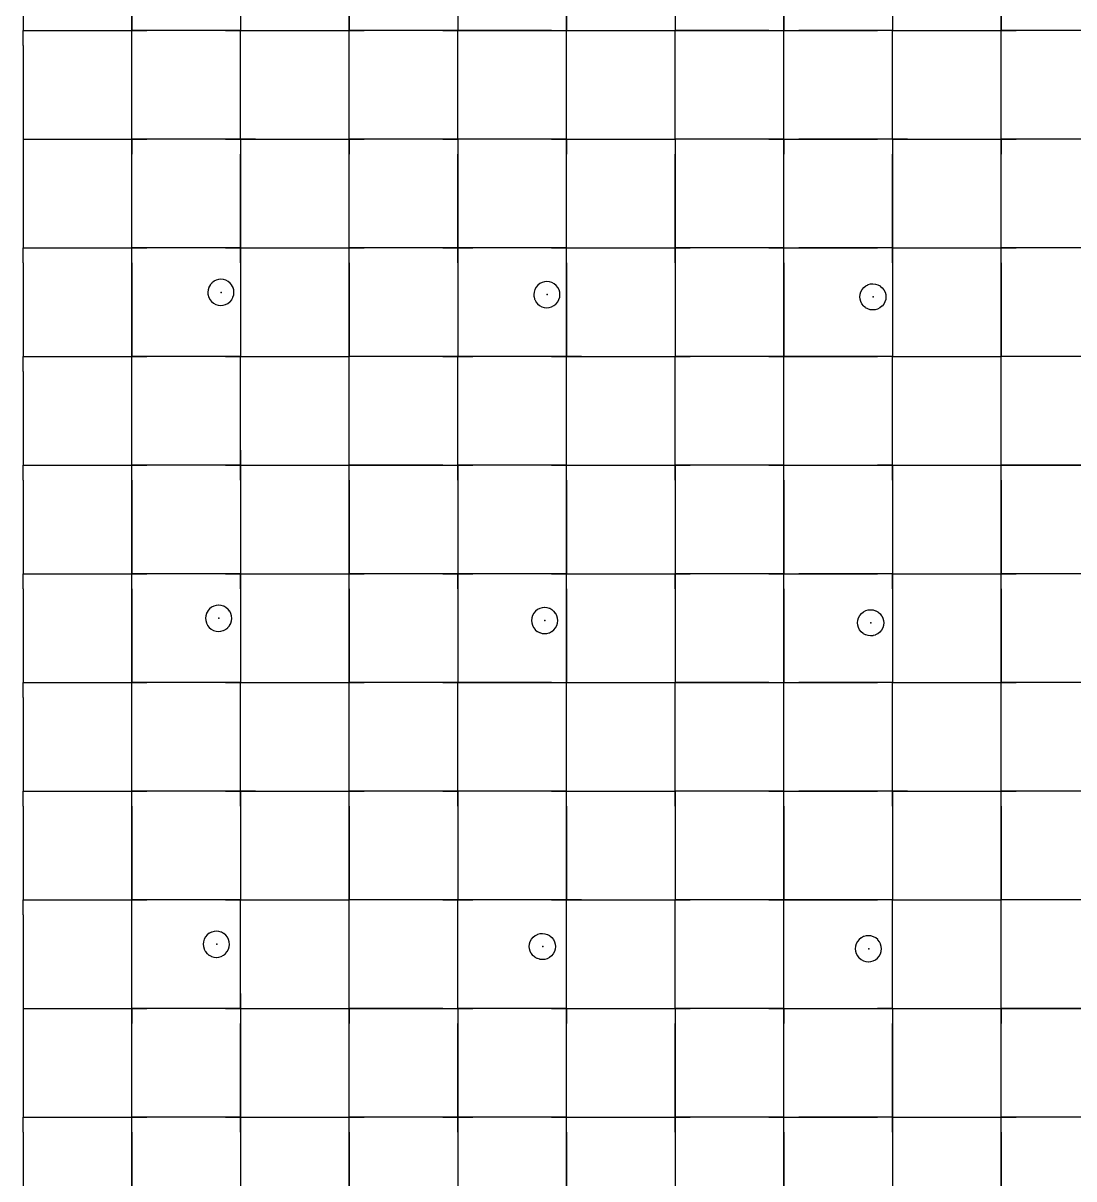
# Model space of a CAD drawing. Header units: metres. Extents: x 0 to 438, y -24 to 612.
# Drawn here: x 0 to 87, y 417.9 to 513.6 of the extents above; entities that cross this region are included whole.
import ezdxf

# ---------------------------------------------------------------- set-up
doc = ezdxf.new("R2010")
doc.units = ezdxf.units.M
doc.layers.add('LAYER_01_CUT', color=7, linetype='Continuous')
doc.layers.add('LAYER_04_GRID', color=7, linetype='Continuous')

msp = doc.modelspace()

# ---------------------------------------------------------------- linework, layer by layer
at = {"layer": 'LAYER_01_CUT'}
for points in [[(18, 523.234), (18, 522), (18, 514.234), (18, 513), (19.234, 513), (27, 513), (27, 514.234), (27, 522), (27, 523.234)], [(36, 514.234), (36, 513), (37.234, 513), (45, 513), (45, 514.234), (45, 522), (45, 523.234)], [(54, 514.234), (54, 513), (55.234, 513), (63, 513), (63, 514.234), (63, 522), (63, 523.234)], [(72, 514.234), (72, 513), (73.234, 513), (81, 513), (81, 514.234), (81, 522), (81, 523.234)], [(0, 520.766), (0, 513), (1.234, 513)], [(9, 520.766), (9, 513)], [(18, 520.766), (18, 513)], [(27, 520.766), (27, 513)], [(36, 520.766), (36, 513)], [(45, 520.766), (45, 513)], [(54, 520.766), (54, 513)], [(63, 520.766), (63, 513)], [(72, 520.766), (72, 513)], [(81, 520.766), (81, 513)], [(9, 415.234), (9, 423), (9, 424.234), (9, 432), (9, 433.234), (9, 441), (9, 442.234), (9, 450), (9, 451.234), (9, 459), (9, 460.234), (9, 468), (9, 469.234), (9, 477), (9, 478.234), (9, 486), (9, 487.234), (9, 495), (9, 496.234), (9, 504), (9, 505.234), (9, 513), (9, 514.234)], [(0, 511.766), (0, 513)], [(0, 513), (7.766, 513)], [(1.234, 513), (9, 513)], [(7.766, 513), (9, 513)], [(16.766, 513), (9, 513)], [(9, 511.766), (9, 513)], [(9, 513), (10.234, 513)], [(18, 513), (10.234, 513)], [(16.766, 513), (18, 513)], [(18, 505.234), (18, 513)], [(18, 511.766), (18, 513)], [(18, 513), (25.766, 513)], [(25.766, 513), (27, 513)], [(34.766, 513), (27, 513)], [(27, 505.234), (27, 513)], [(27, 511.766), (27, 513)], [(27, 513), (28.234, 513)], [(36, 513), (28.234, 513)], [(34.766, 513), (36, 513)], [(43.766, 513), (36, 513)], [(36, 505.234), (36, 513)], [(36, 511.766), (36, 513)], [(43.766, 513), (45, 513)], [(45, 505.234), (45, 513)], [(45, 511.766), (45, 513)], [(45, 513), (46.234, 513)], [(45, 513), (52.766, 513)], [(46.234, 513), (54, 513)], [(52.766, 513), (54, 513)], [(61.766, 513), (54, 513)], [(54, 505.234), (54, 513)], [(54, 511.766), (54, 513)], [(61.766, 513), (63, 513)], [(63, 505.234), (63, 513)], [(63, 511.766), (63, 513)], [(63, 513), (64.234, 513)], [(63, 513), (70.766, 513)], [(72, 513), (64.234, 513)], [(72, 513), (70.766, 513)], [(72, 505.234), (72, 513)], [(72, 511.766), (72, 513)], [(72, 513), (79.766, 513)], [(79.766, 513), (81, 513)], [(88.766, 513), (81, 513)], [(81, 505.234), (81, 513)], [(81, 511.766), (81, 513)], [(81, 513), (82.234, 513)], [(90, 513), (82.234, 513)], [(0, 511.766), (0, 504), (0, 502.766), (0, 495), (1.234, 495)], [(9, 504), (9, 511.766)], [(18, 504), (18, 511.766)], [(27, 504), (27, 511.766)], [(36, 504), (36, 511.766)], [(45, 504), (45, 511.766)], [(54, 504), (54, 511.766)], [(63, 504), (63, 511.766)], [(72, 504), (72, 511.766)], [(81, 504), (81, 511.766)], [(19.234, 504), (18, 504), (18, 505.234)], [(28.234, 486), (27, 486), (27, 487.234), (27, 495), (27, 496.234), (27, 504), (27, 505.234)], [(37.234, 504), (36, 504), (36, 505.234)], [(46.234, 486), (45, 486), (45, 487.234), (45, 495), (45, 496.234), (45, 504), (45, 505.234)], [(55.234, 504), (54, 504), (54, 505.234)], [(64.234, 486), (63, 486), (63, 487.234), (63, 495), (63, 496.234), (63, 504), (63, 505.234)], [(73.234, 504), (72, 504), (72, 505.234)], [(82.234, 486), (81, 486), (81, 487.234), (81, 495), (81, 496.234), (81, 504), (81, 505.234)], [(0, 504), (1.234, 504)], [(0, 504), (7.766, 504)], [(1.234, 504), (9, 504)], [(7.766, 504), (9, 504)], [(16.766, 504), (9, 504)], [(9, 504), (9, 502.766)], [(9, 504), (10.234, 504)], [(18, 504), (10.234, 504)], [(16.766, 504), (18, 504)], [(18, 504), (18, 496.234)], [(18, 504), (18, 502.766)], [(18, 504), (25.766, 504)], [(19.234, 504), (27, 504)], [(25.766, 504), (27, 504)], [(34.766, 504), (27, 504)], [(27, 504), (27, 502.766)], [(27, 504), (28.234, 504)], [(36, 504), (28.234, 504)], [(34.766, 504), (36, 504)], [(43.766, 504), (36, 504)], [(36, 504), (36, 496.234)], [(36, 504), (36, 502.766)], [(45, 504), (37.234, 504)], [(43.766, 504), (45, 504)], [(45, 504), (45, 502.766)], [(45, 504), (46.234, 504)], [(45, 504), (52.766, 504)], [(46.234, 504), (54, 504)], [(52.766, 504), (54, 504)], [(61.766, 504), (54, 504)], [(54, 504), (54, 496.234)], [(54, 504), (54, 502.766)], [(63, 504), (55.234, 504)], [(61.766, 504), (63, 504)], [(63, 504), (63, 502.766)], [(63, 504), (64.234, 504)], [(63, 504), (70.766, 504)], [(72, 504), (64.234, 504)], [(72, 504), (70.766, 504)], [(72, 504), (72, 496.234)], [(72, 504), (72, 502.766)], [(72, 504), (79.766, 504)], [(73.234, 504), (81, 504)], [(79.766, 504), (81, 504)], [(88.766, 504), (81, 504)], [(81, 504), (81, 502.766)], [(81, 504), (82.234, 504)], [(90, 504), (82.234, 504)], [(9, 495), (9, 502.766)], [(18, 495), (18, 502.766)], [(27, 495), (27, 502.766)], [(36, 495), (36, 502.766)], [(45, 495), (45, 502.766)], [(54, 495), (54, 502.766)], [(63, 495), (63, 502.766)], [(72, 495), (72, 502.766)], [(81, 495), (81, 502.766)], [(18, 496.234), (18, 495), (18, 487.234), (18, 486), (19.234, 486)], [(36, 496.234), (36, 495), (36, 487.234), (36, 486), (37.234, 486)], [(54, 496.234), (54, 495), (54, 487.234), (54, 486), (55.234, 486)], [(72, 496.234), (72, 495), (72, 487.234), (72, 486), (73.234, 486)], [(0, 493.766), (0, 495)], [(0, 495), (7.766, 495)], [(1.234, 495), (9, 495)], [(7.766, 495), (9, 495)], [(16.766, 495), (9, 495)], [(9, 493.766), (9, 495)], [(9, 495), (10.234, 495)], [(18, 495), (10.234, 495)], [(16.766, 495), (18, 495)], [(18, 493.766), (18, 495)], [(18, 495), (19.234, 495)], [(18, 495), (25.766, 495)], [(19.234, 495), (27, 495)], [(25.766, 495), (27, 495)], [(34.766, 495), (27, 495)], [(27, 493.766), (27, 495)], [(27, 495), (28.234, 495)], [(36, 495), (28.234, 495)], [(34.766, 495), (36, 495)], [(43.766, 495), (36, 495)], [(36, 493.766), (36, 495)], [(36, 495), (37.234, 495)], [(45, 495), (37.234, 495)], [(43.766, 495), (45, 495)], [(45, 493.766), (45, 495)], [(45, 495), (46.234, 495)], [(45, 495), (52.766, 495)], [(46.234, 495), (54, 495)], [(52.766, 495), (54, 495)], [(61.766, 495), (54, 495)], [(54, 493.766), (54, 495)], [(54, 495), (55.234, 495)], [(63, 495), (55.234, 495)], [(61.766, 495), (63, 495)], [(63, 493.766), (63, 495)], [(63, 495), (64.234, 495)], [(63, 495), (70.766, 495)], [(72, 495), (64.234, 495)], [(72, 495), (70.766, 495)], [(72, 493.766), (72, 495)], [(72, 495), (73.234, 495)], [(72, 495), (79.766, 495)], [(73.234, 495), (81, 495)], [(79.766, 495), (81, 495)], [(88.766, 495), (81, 495)], [(81, 493.766), (81, 495)], [(81, 495), (82.234, 495)], [(90, 495), (82.234, 495)], [(0, 493.766), (0, 486), (1.234, 486)], [(9, 493.766), (9, 486)], [(18, 493.766), (18, 486)], [(27, 493.766), (27, 486)], [(36, 493.766), (36, 486)], [(45, 493.766), (45, 486)], [(54, 493.766), (54, 486)], [(63, 493.766), (63, 486)], [(72, 493.766), (72, 486)], [(81, 493.766), (81, 486)], [(17.439, 491.101), (17.44, 491.11), (17.46, 491.308), (17.459, 491.316), (17.444, 491.503), (17.442, 491.511), (17.389, 491.702), (17.385, 491.71), (17.292, 491.895), (17.287, 491.902), (17.156, 492.068), (17.149, 492.074), (16.987, 492.211), (16.98, 492.215), (16.795, 492.315), (16.787, 492.317), (16.591, 492.378), (16.583, 492.378), (16.384, 492.399), (16.377, 492.398), (16.189, 492.383), (16.182, 492.381), (15.99, 492.328), (15.982, 492.324), (15.797, 492.231), (15.79, 492.226), (15.624, 492.095), (15.618, 492.088), (15.482, 491.926), (15.478, 491.919), (15.377, 491.734), (15.375, 491.726), (15.315, 491.53), (15.314, 491.522), (15.294, 491.323), (15.294, 491.315), (15.31, 491.128), (15.312, 491.12), (15.365, 490.929), (15.369, 490.921), (15.461, 490.736), (15.467, 490.729), (15.597, 490.563), (15.604, 490.557), (15.766, 490.421), (15.774, 490.417), (15.958, 490.316), (15.966, 490.314), (16.162, 490.254), (16.171, 490.253), (16.369, 490.232), (16.377, 490.233), (16.564, 490.249), (16.572, 490.251), (16.763, 490.304), (16.771, 490.308), (16.956, 490.4), (16.963, 490.406), (17.129, 490.536), (17.135, 490.543), (17.272, 490.705), (17.276, 490.713), (17.376, 490.897), (17.379, 490.905), (17.439, 491.101)], [(42.368, 490.735), (42.461, 490.55), (42.466, 490.543), (42.597, 490.377), (42.604, 490.371), (42.766, 490.234), (42.773, 490.23), (42.958, 490.13), (42.966, 490.128), (43.162, 490.067), (43.17, 490.066), (43.369, 490.046), (43.376, 490.047), (43.563, 490.062), (43.571, 490.064), (43.763, 490.117), (43.771, 490.121), (43.956, 490.214), (43.963, 490.219), (44.129, 490.35), (44.134, 490.357), (44.271, 490.519), (44.275, 490.526), (44.375, 490.711), (44.378, 490.719), (44.438, 490.915), (44.439, 490.923), (44.459, 491.122), (44.459, 491.13), (44.443, 491.316), (44.441, 491.324), (44.388, 491.516), (44.384, 491.524), (44.291, 491.709), (44.286, 491.716), (44.155, 491.882), (44.149, 491.888), (43.987, 492.024), (43.979, 492.028), (43.795, 492.128), (43.786, 492.131), (43.59, 492.191), (43.582, 492.192), (43.384, 492.213), (43.376, 492.212), (43.189, 492.196), (43.181, 492.194), (42.989, 492.141), (42.982, 492.137), (42.797, 492.045), (42.79, 492.039), (42.623, 491.908), (42.618, 491.902), (42.481, 491.74), (42.477, 491.732), (42.377, 491.548), (42.374, 491.54), (42.314, 491.344), (42.313, 491.335), (42.293, 491.137), (42.294, 491.129), (42.309, 490.942), (42.311, 490.934), (42.364, 490.742), (42.368, 490.735)], [(69.596, 490.19), (69.466, 490.356), (69.46, 490.363), (69.367, 490.548), (69.364, 490.556), (69.311, 490.748), (69.308, 490.756), (69.293, 490.942), (69.292, 490.95), (69.313, 491.149), (69.313, 491.157), (69.374, 491.353), (69.376, 491.361), (69.477, 491.546), (69.481, 491.553), (69.617, 491.715), (69.623, 491.722), (69.789, 491.853), (69.796, 491.858), (69.981, 491.951), (69.989, 491.955), (70.18, 492.008), (70.188, 492.01), (70.375, 492.025), (70.383, 492.026), (70.582, 492.006), (70.59, 492.005), (70.786, 491.944), (70.794, 491.942), (70.978, 491.842), (70.986, 491.838), (71.148, 491.701), (71.155, 491.695), (71.285, 491.529), (71.291, 491.522), (71.384, 491.337), (71.387, 491.33), (71.44, 491.138), (71.443, 491.13), (71.458, 490.943), (71.459, 490.935), (71.438, 490.737), (71.437, 490.728), (71.377, 490.532), (71.375, 490.524), (71.274, 490.34), (71.27, 490.332), (71.134, 490.17), (71.128, 490.164), (70.962, 490.033), (70.955, 490.027), (70.77, 489.935), (70.762, 489.931), (70.571, 489.878), (70.563, 489.876), (70.376, 489.86), (70.368, 489.859), (70.169, 489.88), (70.161, 489.881), (69.965, 489.941), (69.957, 489.944), (69.773, 490.044), (69.765, 490.048), (69.603, 490.184), (69.596, 490.19)], [(0, 484.766), (0, 486)], [(0, 486), (7.766, 486)], [(1.234, 486), (9, 486)], [(7.766, 486), (9, 486)], [(16.766, 486), (9, 486)], [(9, 484.766), (9, 486)], [(9, 486), (10.234, 486)], [(18, 486), (10.234, 486)], [(16.766, 486), (18, 486)], [(18, 478.234), (18, 486)], [(18, 484.766), (18, 486)], [(18, 486), (25.766, 486)], [(19.234, 486), (27, 486)], [(25.766, 486), (27, 486)], [(34.766, 486), (27, 486)], [(27, 478.234), (27, 486)], [(27, 484.766), (27, 486)], [(36, 486), (28.234, 486)], [(34.766, 486), (36, 486)], [(43.766, 486), (36, 486)], [(36, 478.234), (36, 486)], [(36, 484.766), (36, 486)], [(45, 486), (37.234, 486)], [(43.766, 486), (45, 486)], [(45, 478.234), (45, 486)], [(45, 484.766), (45, 486)], [(45, 486), (52.766, 486)], [(46.234, 486), (54, 486)], [(52.766, 486), (54, 486)], [(61.766, 486), (54, 486)], [(54, 478.234), (54, 486)], [(54, 484.766), (54, 486)], [(63, 486), (55.234, 486)], [(61.766, 486), (63, 486)], [(63, 478.234), (63, 486)], [(63, 484.766), (63, 486)], [(63, 486), (70.766, 486)], [(72, 486), (64.234, 486)], [(72, 486), (70.766, 486)], [(72, 478.234), (72, 486)], [(72, 484.766), (72, 486)], [(72, 486), (79.766, 486)], [(73.234, 486), (81, 486)], [(79.766, 486), (81, 486)], [(88.766, 486), (81, 486)], [(81, 478.234), (81, 486)], [(81, 484.766), (81, 486)], [(90, 486), (82.234, 486)], [(0, 484.766), (0, 477), (1.234, 477)], [(9, 477), (9, 484.766)], [(18, 477), (18, 484.766)], [(27, 477), (27, 484.766)], [(36, 477), (36, 484.766)], [(45, 477), (45, 484.766)], [(54, 477), (54, 484.766)], [(63, 477), (63, 484.766)], [(72, 477), (72, 484.766)], [(81, 477), (81, 484.766)], [(18, 478.234), (18, 477), (18, 469.234), (18, 468), (18, 460.234), (18, 459), (19.234, 459), (27, 459), (27, 460.234), (27, 468), (27, 469.234), (27, 477), (27, 478.234)], [(28.234, 477), (36, 477), (36, 478.234)], [(36, 469.234), (36, 468), (36, 460.234), (36, 459), (37.234, 459), (45, 459), (45, 460.234), (45, 468), (45, 469.234), (45, 477), (45, 478.234)], [(46.234, 477), (54, 477), (54, 478.234)], [(54, 469.234), (54, 468), (54, 460.234), (54, 459), (55.234, 459), (63, 459), (63, 460.234), (63, 468), (63, 469.234), (63, 477), (63, 478.234)], [(64.234, 477), (72, 477), (72, 478.234)], [(72, 469.234), (72, 468), (72, 460.234), (72, 459), (73.234, 459), (81, 459), (81, 460.234), (81, 468), (81, 469.234), (81, 477), (81, 478.234)], [(82.234, 477), (90, 477), (90, 478.234)], [(0, 475.766), (0, 477)], [(0, 477), (7.766, 477)], [(1.234, 477), (9, 477)], [(7.766, 477), (9, 477)], [(16.766, 477), (9, 477)], [(9, 475.766), (9, 477)], [(9, 477), (10.234, 477)], [(18, 477), (10.234, 477)], [(16.766, 477), (18, 477)], [(18, 475.766), (18, 477)], [(18, 477), (19.234, 477)], [(18, 477), (25.766, 477)], [(19.234, 477), (27, 477)], [(25.766, 477), (27, 477)], [(34.766, 477), (27, 477)], [(27, 475.766), (27, 477)], [(27, 477), (28.234, 477)], [(34.766, 477), (36, 477)], [(43.766, 477), (36, 477)], [(36, 475.766), (36, 477)], [(36, 477), (36, 469.234)], [(36, 477), (37.234, 477)], [(45, 477), (37.234, 477)], [(43.766, 477), (45, 477)], [(45, 475.766), (45, 477)], [(45, 477), (46.234, 477)], [(45, 477), (52.766, 477)], [(52.766, 477), (54, 477)], [(61.766, 477), (54, 477)], [(54, 475.766), (54, 477)], [(54, 477), (54, 469.234)], [(54, 477), (55.234, 477)], [(63, 477), (55.234, 477)], [(61.766, 477), (63, 477)], [(63, 475.766), (63, 477)], [(63, 477), (64.234, 477)], [(63, 477), (70.766, 477)], [(72, 477), (70.766, 477)], [(72, 475.766), (72, 477)], [(72, 477), (72, 469.234)], [(72, 477), (73.234, 477)], [(72, 477), (79.766, 477)], [(73.234, 477), (81, 477)], [(79.766, 477), (81, 477)], [(88.766, 477), (81, 477)], [(81, 475.766), (81, 477)], [(81, 477), (82.234, 477)], [(0, 475.766), (0, 468), (1.234, 468)], [(9, 475.766), (9, 468)], [(18, 475.766), (18, 468)], [(27, 475.766), (27, 468)], [(36, 475.766), (36, 468)], [(45, 475.766), (45, 468)], [(54, 475.766), (54, 468)], [(63, 475.766), (63, 468)], [(72, 475.766), (72, 468)], [(81, 475.766), (81, 468)], [(0, 466.766), (0, 468)], [(0, 468), (7.766, 468)], [(1.234, 468), (9, 468)], [(7.766, 468), (9, 468)], [(16.766, 468), (9, 468)], [(9, 466.766), (9, 468)], [(9, 468), (10.234, 468)], [(18, 468), (10.234, 468)], [(16.766, 468), (18, 468)], [(18, 466.766), (18, 468)], [(18, 468), (19.234, 468)], [(18, 468), (25.766, 468)], [(19.234, 468), (27, 468)], [(25.766, 468), (27, 468)], [(34.766, 468), (27, 468)], [(27, 466.766), (27, 468)], [(27, 468), (28.234, 468)], [(36, 468), (28.234, 468)], [(34.766, 468), (36, 468)], [(43.766, 468), (36, 468)], [(36, 466.766), (36, 468)], [(36, 468), (37.234, 468)], [(45, 468), (37.234, 468)], [(43.766, 468), (45, 468)], [(45, 466.766), (45, 468)], [(45, 468), (46.234, 468)], [(45, 468), (52.766, 468)], [(46.234, 468), (54, 468)], [(52.766, 468), (54, 468)], [(61.766, 468), (54, 468)], [(54, 466.766), (54, 468)], [(54, 468), (55.234, 468)], [(63, 468), (55.234, 468)], [(61.766, 468), (63, 468)], [(63, 466.766), (63, 468)], [(63, 468), (64.234, 468)], [(63, 468), (70.766, 468)], [(72, 468), (64.234, 468)], [(72, 468), (70.766, 468)], [(72, 466.766), (72, 468)], [(72, 468), (73.234, 468)], [(72, 468), (79.766, 468)], [(73.234, 468), (81, 468)], [(79.766, 468), (81, 468)], [(88.766, 468), (81, 468)], [(81, 466.766), (81, 468)], [(81, 468), (82.234, 468)], [(90, 468), (82.234, 468)], [(0, 466.766), (0, 459), (1.234, 459)], [(9, 466.766), (9, 459)], [(18, 466.766), (18, 459)], [(27, 466.766), (27, 459)], [(36, 466.766), (36, 459)], [(45, 466.766), (45, 459)], [(54, 466.766), (54, 459)], [(63, 466.766), (63, 459)], [(72, 466.766), (72, 459)], [(81, 466.766), (81, 459)], [(15.191, 464.735), (15.189, 464.727), (15.128, 464.531), (15.127, 464.522), (15.107, 464.324), (15.108, 464.316), (15.123, 464.129), (15.125, 464.121), (15.178, 463.93), (15.182, 463.922), (15.275, 463.737), (15.28, 463.73), (15.411, 463.564), (15.418, 463.558), (15.58, 463.421), (15.587, 463.417), (15.772, 463.317), (15.78, 463.315), (15.976, 463.254), (15.984, 463.254), (16.183, 463.233), (16.191, 463.234), (16.378, 463.249), (16.386, 463.251), (16.577, 463.304), (16.585, 463.308), (16.77, 463.401), (16.777, 463.406), (16.943, 463.537), (16.949, 463.544), (17.085, 463.706), (17.089, 463.713), (17.19, 463.898), (17.192, 463.906), (17.252, 464.102), (17.253, 464.11), (17.274, 464.309), (17.273, 464.317), (17.257, 464.504), (17.255, 464.512), (17.202, 464.703), (17.198, 464.711), (17.106, 464.896), (17.1, 464.903), (16.97, 465.069), (16.963, 465.075), (16.801, 465.211), (16.793, 465.215), (16.609, 465.316), (16.601, 465.318), (16.405, 465.378), (16.396, 465.379), (16.198, 465.4), (16.19, 465.399), (16.003, 465.383), (15.995, 465.381), (15.804, 465.328), (15.796, 465.324), (15.611, 465.232), (15.604, 465.226), (15.438, 465.096), (15.432, 465.089), (15.296, 464.927), (15.291, 464.919), (15.191, 464.735)], [(43.182, 463.047), (43.19, 463.047), (43.377, 463.063), (43.385, 463.065), (43.576, 463.118), (43.584, 463.122), (43.769, 463.215), (43.776, 463.22), (43.942, 463.351), (43.948, 463.357), (44.084, 463.519), (44.089, 463.527), (44.189, 463.711), (44.191, 463.72), (44.252, 463.916), (44.253, 463.924), (44.273, 464.122), (44.272, 464.13), (44.257, 464.317), (44.255, 464.325), (44.202, 464.517), (44.198, 464.524), (44.105, 464.709), (44.1, 464.716), (43.969, 464.882), (43.962, 464.888), (43.8, 465.025), (43.793, 465.029), (43.608, 465.129), (43.6, 465.132), (43.404, 465.192), (43.396, 465.193), (43.197, 465.213), (43.189, 465.213), (43.002, 465.197), (42.994, 465.195), (42.803, 465.142), (42.795, 465.138), (42.61, 465.045), (42.603, 465.04), (42.437, 464.909), (42.431, 464.902), (42.295, 464.741), (42.291, 464.733), (42.19, 464.548), (42.188, 464.54), (42.128, 464.344), (42.127, 464.336), (42.106, 464.137), (42.107, 464.13), (42.123, 463.943), (42.125, 463.935), (42.178, 463.743), (42.182, 463.735), (42.274, 463.55), (42.28, 463.543), (42.41, 463.377), (42.417, 463.372), (42.579, 463.235), (42.587, 463.231), (42.771, 463.131), (42.779, 463.128), (42.975, 463.068), (42.984, 463.067), (43.182, 463.047)], [(70.607, 464.943), (70.792, 464.842), (70.8, 464.838), (70.962, 464.702), (70.968, 464.696), (71.099, 464.53), (71.104, 464.523), (71.197, 464.338), (71.201, 464.33), (71.254, 464.139), (71.256, 464.131), (71.272, 463.944), (71.272, 463.936), (71.252, 463.737), (71.251, 463.729), (71.191, 463.533), (71.188, 463.525), (71.088, 463.34), (71.084, 463.333), (70.947, 463.171), (70.942, 463.164), (70.776, 463.034), (70.769, 463.028), (70.583, 462.935), (70.576, 462.932), (70.384, 462.879), (70.376, 462.876), (70.189, 462.861), (70.181, 462.86), (69.983, 462.881), (69.975, 462.881), (69.779, 462.942), (69.771, 462.944), (69.586, 463.044), (69.578, 463.049), (69.416, 463.185), (69.41, 463.191), (69.279, 463.357), (69.274, 463.364), (69.181, 463.549), (69.177, 463.557), (69.124, 463.748), (69.122, 463.756), (69.106, 463.943), (69.106, 463.951), (69.126, 464.149), (69.127, 464.158), (69.187, 464.354), (69.19, 464.362), (69.29, 464.546), (69.294, 464.554), (69.431, 464.716), (69.436, 464.723), (69.602, 464.853), (69.609, 464.859), (69.795, 464.951), (69.802, 464.955), (69.994, 465.008), (70.002, 465.01), (70.189, 465.026), (70.197, 465.027), (70.395, 465.006), (70.403, 465.005), (70.599, 464.945), (70.607, 464.943)], [(0, 457.766), (0, 459)], [(0, 459), (7.766, 459)], [(1.234, 459), (9, 459)], [(7.766, 459), (9, 459)], [(16.766, 459), (9, 459)], [(9, 457.766), (9, 459)], [(9, 459), (10.234, 459)], [(18, 459), (10.234, 459)], [(16.766, 459), (18, 459)], [(18, 451.234), (18, 459)], [(18, 457.766), (18, 459)], [(18, 459), (25.766, 459)], [(25.766, 459), (27, 459)], [(34.766, 459), (27, 459)], [(27, 451.234), (27, 459)], [(27, 457.766), (27, 459)], [(27, 459), (28.234, 459)], [(36, 459), (28.234, 459)], [(34.766, 459), (36, 459)], [(43.766, 459), (36, 459)], [(36, 451.234), (36, 459)], [(36, 457.766), (36, 459)], [(43.766, 459), (45, 459)], [(45, 451.234), (45, 459)], [(45, 457.766), (45, 459)], [(45, 459), (46.234, 459)], [(45, 459), (52.766, 459)], [(46.234, 459), (54, 459)], [(52.766, 459), (54, 459)], [(61.766, 459), (54, 459)], [(54, 451.234), (54, 459)], [(54, 457.766), (54, 459)], [(61.766, 459), (63, 459)], [(63, 451.234), (63, 459)], [(63, 457.766), (63, 459)], [(63, 459), (64.234, 459)], [(63, 459), (70.766, 459)], [(72, 459), (64.234, 459)], [(72, 459), (70.766, 459)], [(72, 451.234), (72, 459)], [(72, 457.766), (72, 459)], [(72, 459), (79.766, 459)], [(79.766, 459), (81, 459)], [(88.766, 459), (81, 459)], [(81, 451.234), (81, 459)], [(81, 457.766), (81, 459)], [(81, 459), (82.234, 459)], [(90, 459), (82.234, 459)], [(0, 457.766), (0, 450), (1.234, 450)], [(9, 450), (9, 457.766)], [(18, 450), (18, 457.766)], [(27, 450), (27, 457.766)], [(36, 450), (36, 457.766)], [(45, 450), (45, 457.766)], [(54, 450), (54, 457.766)], [(63, 450), (63, 457.766)], [(72, 450), (72, 457.766)], [(81, 450), (81, 457.766)], [(19.234, 450), (18, 450), (18, 451.234)], [(28.234, 441), (27, 441), (27, 442.234), (27, 450), (27, 451.234)], [(37.234, 450), (36, 450), (36, 451.234)], [(46.234, 441), (45, 441), (45, 442.234), (45, 450), (45, 451.234)], [(55.234, 450), (54, 450), (54, 451.234)], [(64.234, 441), (63, 441), (63, 442.234), (63, 450), (63, 451.234)], [(73.234, 450), (72, 450), (72, 451.234)], [(82.234, 441), (81, 441), (81, 442.234), (81, 450), (81, 451.234)], [(0, 448.766), (0, 450)], [(0, 450), (7.766, 450)], [(1.234, 450), (9, 450)], [(7.766, 450), (9, 450)], [(16.766, 450), (9, 450)], [(9, 448.766), (9, 450)], [(9, 450), (10.234, 450)], [(18, 450), (10.234, 450)], [(16.766, 450), (18, 450)], [(18, 448.766), (18, 450)], [(18, 450), (18, 442.234)], [(18, 450), (25.766, 450)], [(19.234, 450), (27, 450)], [(25.766, 450), (27, 450)], [(34.766, 450), (27, 450)], [(27, 448.766), (27, 450)], [(27, 450), (28.234, 450)], [(36, 450), (28.234, 450)], [(34.766, 450), (36, 450)], [(43.766, 450), (36, 450)], [(36, 448.766), (36, 450)], [(36, 450), (36, 442.234)], [(45, 450), (37.234, 450)], [(43.766, 450), (45, 450)], [(45, 448.766), (45, 450)], [(45, 450), (46.234, 450)], [(45, 450), (52.766, 450)], [(46.234, 450), (54, 450)], [(52.766, 450), (54, 450)], [(61.766, 450), (54, 450)], [(54, 448.766), (54, 450)], [(54, 450), (54, 442.234)], [(63, 450), (55.234, 450)], [(61.766, 450), (63, 450)], [(63, 448.766), (63, 450)], [(63, 450), (64.234, 450)], [(63, 450), (70.766, 450)], [(72, 450), (64.234, 450)], [(72, 450), (70.766, 450)], [(72, 448.766), (72, 450)], [(72, 450), (72, 442.234)], [(72, 450), (79.766, 450)], [(73.234, 450), (81, 450)], [(79.766, 450), (81, 450)], [(88.766, 450), (81, 450)], [(81, 448.766), (81, 450)], [(81, 450), (82.234, 450)], [(90, 450), (82.234, 450)], [(0, 448.766), (0, 441), (1.234, 441)], [(9, 448.766), (9, 441)], [(18, 448.766), (18, 441)], [(27, 448.766), (27, 441)], [(36, 448.766), (36, 441)], [(45, 448.766), (45, 441)], [(54, 448.766), (54, 441)], [(63, 448.766), (63, 441)], [(72, 448.766), (72, 441)], [(81, 448.766), (81, 441)], [(18, 442.234), (18, 441), (19.234, 441)], [(36, 442.234), (36, 441), (37.234, 441)], [(54, 442.234), (54, 441), (55.234, 441)], [(72, 442.234), (72, 441), (73.234, 441)], [(0, 439.766), (0, 441)], [(0, 441), (7.766, 441)], [(1.234, 441), (9, 441)], [(7.766, 441), (9, 441)], [(16.766, 441), (9, 441)], [(9, 439.766), (9, 441)], [(9, 441), (10.234, 441)], [(18, 441), (10.234, 441)], [(16.766, 441), (18, 441)], [(18, 433.234), (18, 441)], [(18, 439.766), (18, 441)], [(18, 441), (25.766, 441)], [(19.234, 441), (27, 441)], [(25.766, 441), (27, 441)], [(34.766, 441), (27, 441)], [(27, 433.234), (27, 441)], [(27, 439.766), (27, 441)], [(36, 441), (28.234, 441)], [(34.766, 441), (36, 441)], [(43.766, 441), (36, 441)], [(36, 433.234), (36, 441)], [(36, 439.766), (36, 441)], [(45, 441), (37.234, 441)], [(43.766, 441), (45, 441)], [(45, 433.234), (45, 441)], [(45, 439.766), (45, 441)], [(45, 441), (52.766, 441)], [(46.234, 441), (54, 441)], [(52.766, 441), (54, 441)], [(61.766, 441), (54, 441)], [(54, 433.234), (54, 441)], [(54, 439.766), (54, 441)], [(63, 441), (55.234, 441)], [(61.766, 441), (63, 441)], [(63, 433.234), (63, 441)], [(63, 439.766), (63, 441)], [(63, 441), (70.766, 441)], [(72, 441), (64.234, 441)], [(72, 441), (70.766, 441)], [(72, 433.234), (72, 441)], [(72, 439.766), (72, 441)], [(72, 441), (79.766, 441)], [(73.234, 441), (81, 441)], [(79.766, 441), (81, 441)], [(88.766, 441), (81, 441)], [(81, 433.234), (81, 441)], [(81, 439.766), (81, 441)], [(90, 441), (82.234, 441)], [(0, 439.766), (0, 432), (0, 430.766), (0, 423), (1.234, 423)], [(9, 432), (9, 439.766)], [(18, 432), (18, 439.766)], [(27, 432), (27, 439.766)], [(36, 432), (36, 439.766)], [(45, 432), (45, 439.766)], [(54, 432), (54, 439.766)], [(63, 432), (63, 439.766)], [(72, 432), (72, 439.766)], [(81, 432), (81, 439.766)], [(15.798, 436.254), (15.996, 436.234), (16.004, 436.234), (16.191, 436.25), (16.199, 436.252), (16.391, 436.305), (16.398, 436.309), (16.583, 436.402), (16.59, 436.407), (16.757, 436.538), (16.762, 436.544), (16.899, 436.706), (16.903, 436.714), (17.003, 436.898), (17.006, 436.907), (17.066, 437.103), (17.067, 437.111), (17.087, 437.309), (17.086, 437.317), (17.071, 437.504), (17.069, 437.512), (17.016, 437.704), (17.012, 437.711), (16.919, 437.897), (16.914, 437.903), (16.783, 438.07), (16.776, 438.075), (16.614, 438.212), (16.607, 438.216), (16.422, 438.316), (16.414, 438.319), (16.218, 438.379), (16.21, 438.38), (16.011, 438.4), (16.004, 438.4), (15.817, 438.384), (15.809, 438.382), (15.617, 438.329), (15.609, 438.325), (15.424, 438.232), (15.417, 438.227), (15.251, 438.096), (15.245, 438.089), (15.109, 437.928), (15.105, 437.92), (15.005, 437.735), (15.002, 437.727), (14.942, 437.531), (14.941, 437.523), (14.921, 437.324), (14.921, 437.317), (14.937, 437.13), (14.939, 437.122), (14.992, 436.93), (14.996, 436.922), (15.089, 436.737), (15.094, 436.731), (15.225, 436.564), (15.231, 436.559), (15.393, 436.422), (15.401, 436.418), (15.585, 436.318), (15.594, 436.315), (15.79, 436.255), (15.798, 436.254)], [(44.086, 437.131), (44.086, 437.123), (44.066, 436.924), (44.065, 436.916), (44.005, 436.72), (44.002, 436.712), (43.902, 436.528), (43.898, 436.52), (43.762, 436.358), (43.756, 436.351), (43.59, 436.221), (43.583, 436.215), (43.398, 436.122), (43.39, 436.119), (43.198, 436.066), (43.19, 436.063), (43.003, 436.048), (42.996, 436.047), (42.797, 436.068), (42.789, 436.069), (42.593, 436.129), (42.585, 436.131), (42.4, 436.231), (42.393, 436.236), (42.231, 436.372), (42.224, 436.378), (42.093, 436.544), (42.088, 436.551), (41.995, 436.736), (41.991, 436.744), (41.938, 436.935), (41.936, 436.943), (41.921, 437.13), (41.92, 437.138), (41.94, 437.337), (41.941, 437.345), (42.001, 437.541), (42.004, 437.549), (42.104, 437.733), (42.108, 437.741), (42.245, 437.903), (42.251, 437.91), (42.417, 438.04), (42.424, 438.046), (42.609, 438.139), (42.616, 438.142), (42.808, 438.195), (42.816, 438.198), (43.003, 438.213), (43.011, 438.214), (43.209, 438.193), (43.218, 438.192), (43.413, 438.132), (43.422, 438.13), (43.606, 438.03), (43.614, 438.025), (43.776, 437.889), (43.782, 437.883), (43.913, 437.717), (43.918, 437.71), (44.011, 437.525), (44.015, 437.517), (44.068, 437.326), (44.07, 437.318), (44.086, 437.131)], [(70.198, 435.879), (70.389, 435.932), (70.397, 435.936), (70.582, 436.029), (70.589, 436.034), (70.755, 436.165), (70.761, 436.172), (70.897, 436.333), (70.902, 436.341), (71.002, 436.526), (71.004, 436.534), (71.065, 436.73), (71.065, 436.738), (71.086, 436.937), (71.085, 436.944), (71.07, 437.131), (71.067, 437.139), (71.015, 437.331), (71.011, 437.339), (70.918, 437.524), (70.912, 437.531), (70.782, 437.697), (70.775, 437.702), (70.613, 437.839), (70.605, 437.843), (70.421, 437.943), (70.413, 437.946), (70.217, 438.006), (70.209, 438.007), (70.01, 438.027), (70.002, 438.027), (69.815, 438.011), (69.807, 438.009), (69.616, 437.956), (69.608, 437.952), (69.423, 437.859), (69.416, 437.854), (69.25, 437.723), (69.244, 437.717), (69.108, 437.555), (69.104, 437.547), (69.003, 437.363), (69.001, 437.354), (68.941, 437.158), (68.94, 437.15), (68.919, 436.952), (68.92, 436.944), (68.935, 436.757), (68.938, 436.749), (68.991, 436.557), (68.994, 436.55), (69.087, 436.365), (69.093, 436.358), (69.223, 436.191), (69.23, 436.186), (69.392, 436.049), (69.4, 436.045), (69.584, 435.945), (69.592, 435.942), (69.788, 435.882), (69.796, 435.881), (69.995, 435.861), (70.003, 435.861), (70.19, 435.877), (70.198, 435.879)], [(18, 433.234), (18, 432), (18, 424.234), (18, 423), (18, 415.234), (18, 414), (19.234, 414), (27, 414), (27, 415.234), (27, 423), (27, 424.234), (27, 432), (27, 433.234)], [(28.234, 432), (36, 432), (36, 433.234)], [(36, 424.234), (36, 423), (36, 415.234), (36, 414), (37.234, 414), (45, 414), (45, 415.234), (45, 423), (45, 424.234), (45, 432), (45, 433.234)], [(46.234, 432), (54, 432), (54, 433.234)], [(54, 424.234), (54, 423), (54, 415.234), (54, 414), (55.234, 414), (63, 414), (63, 415.234), (63, 423), (63, 424.234), (63, 432), (63, 433.234)], [(64.234, 432), (72, 432), (72, 433.234)], [(72, 424.234), (72, 423), (72, 415.234), (72, 414), (73.234, 414), (81, 414), (81, 415.234), (81, 423), (81, 424.234), (81, 432), (81, 433.234)], [(82.234, 432), (90, 432), (90, 433.234)], [(0, 432), (1.234, 432)], [(0, 432), (7.766, 432)], [(1.234, 432), (9, 432)], [(7.766, 432), (9, 432)], [(16.766, 432), (9, 432)], [(9, 432), (9, 430.766)], [(9, 432), (10.234, 432)], [(18, 432), (10.234, 432)], [(16.766, 432), (18, 432)], [(18, 432), (18, 430.766)], [(18, 432), (19.234, 432)], [(18, 432), (25.766, 432)], [(19.234, 432), (27, 432)], [(25.766, 432), (27, 432)], [(34.766, 432), (27, 432)], [(27, 432), (27, 430.766)], [(27, 432), (28.234, 432)], [(34.766, 432), (36, 432)], [(43.766, 432), (36, 432)], [(36, 432), (36, 424.234)], [(36, 432), (36, 430.766)], [(36, 432), (37.234, 432)], [(45, 432), (37.234, 432)], [(43.766, 432), (45, 432)], [(45, 432), (45, 430.766)], [(45, 432), (46.234, 432)], [(45, 432), (52.766, 432)], [(52.766, 432), (54, 432)], [(61.766, 432), (54, 432)], [(54, 432), (54, 424.234)], [(54, 432), (54, 430.766)], [(54, 432), (55.234, 432)], [(63, 432), (55.234, 432)], [(61.766, 432), (63, 432)], [(63, 432), (63, 430.766)], [(63, 432), (64.234, 432)], [(63, 432), (70.766, 432)], [(72, 432), (70.766, 432)], [(72, 432), (72, 424.234)], [(72, 432), (72, 430.766)], [(72, 432), (73.234, 432)], [(72, 432), (79.766, 432)], [(73.234, 432), (81, 432)], [(79.766, 432), (81, 432)], [(88.766, 432), (81, 432)], [(81, 432), (81, 430.766)], [(81, 432), (82.234, 432)], [(9, 423), (9, 430.766)], [(18, 423), (18, 430.766)], [(27, 423), (27, 430.766)], [(36, 423), (36, 430.766)], [(45, 423), (45, 430.766)], [(54, 423), (54, 430.766)], [(63, 423), (63, 430.766)], [(72, 423), (72, 430.766)], [(81, 423), (81, 430.766)], [(0, 421.766), (0, 423)], [(0, 423), (7.766, 423)], [(1.234, 423), (9, 423)], [(7.766, 423), (9, 423)], [(16.766, 423), (9, 423)], [(9, 421.766), (9, 423)], [(9, 423), (10.234, 423)], [(18, 423), (10.234, 423)], [(16.766, 423), (18, 423)], [(18, 421.766), (18, 423)], [(18, 423), (19.234, 423)], [(18, 423), (25.766, 423)], [(19.234, 423), (27, 423)], [(25.766, 423), (27, 423)], [(34.766, 423), (27, 423)], [(27, 421.766), (27, 423)], [(27, 423), (28.234, 423)], [(36, 423), (28.234, 423)], [(34.766, 423), (36, 423)], [(43.766, 423), (36, 423)], [(36, 421.766), (36, 423)], [(36, 423), (37.234, 423)], [(45, 423), (37.234, 423)], [(43.766, 423), (45, 423)], [(45, 421.766), (45, 423)], [(45, 423), (46.234, 423)], [(45, 423), (52.766, 423)], [(46.234, 423), (54, 423)], [(52.766, 423), (54, 423)], [(61.766, 423), (54, 423)], [(54, 421.766), (54, 423)], [(54, 423), (55.234, 423)], [(63, 423), (55.234, 423)], [(61.766, 423), (63, 423)], [(63, 421.766), (63, 423)], [(63, 423), (64.234, 423)], [(63, 423), (70.766, 423)], [(72, 423), (64.234, 423)], [(72, 423), (70.766, 423)], [(72, 421.766), (72, 423)], [(72, 423), (73.234, 423)], [(72, 423), (79.766, 423)], [(73.234, 423), (81, 423)], [(79.766, 423), (81, 423)], [(88.766, 423), (81, 423)], [(81, 421.766), (81, 423)], [(81, 423), (82.234, 423)], [(90, 423), (82.234, 423)], [(0, 421.766), (0, 414), (1.234, 414)], [(9, 421.766), (9, 414)], [(18, 421.766), (18, 414)], [(27, 421.766), (27, 414)], [(36, 421.766), (36, 414)], [(45, 421.766), (45, 414)], [(54, 421.766), (54, 414)], [(63, 421.766), (63, 414)], [(72, 421.766), (72, 414)], [(81, 421.766), (81, 414)]]:
    msp.add_lwpolyline(points, dxfattribs=at)
at = {"layer": 'LAYER_04_GRID'}
for p in [(16.404, 491.315), (43.403, 491.129), (70.402, 490.943), (16.217, 464.316), (43.217, 464.13), (70.216, 463.943), (16.031, 437.317), (43.03, 437.13), (70.03, 436.944)]:
    msp.add_point(p, dxfattribs=at)

doc.saveas('drawing.dxf')
